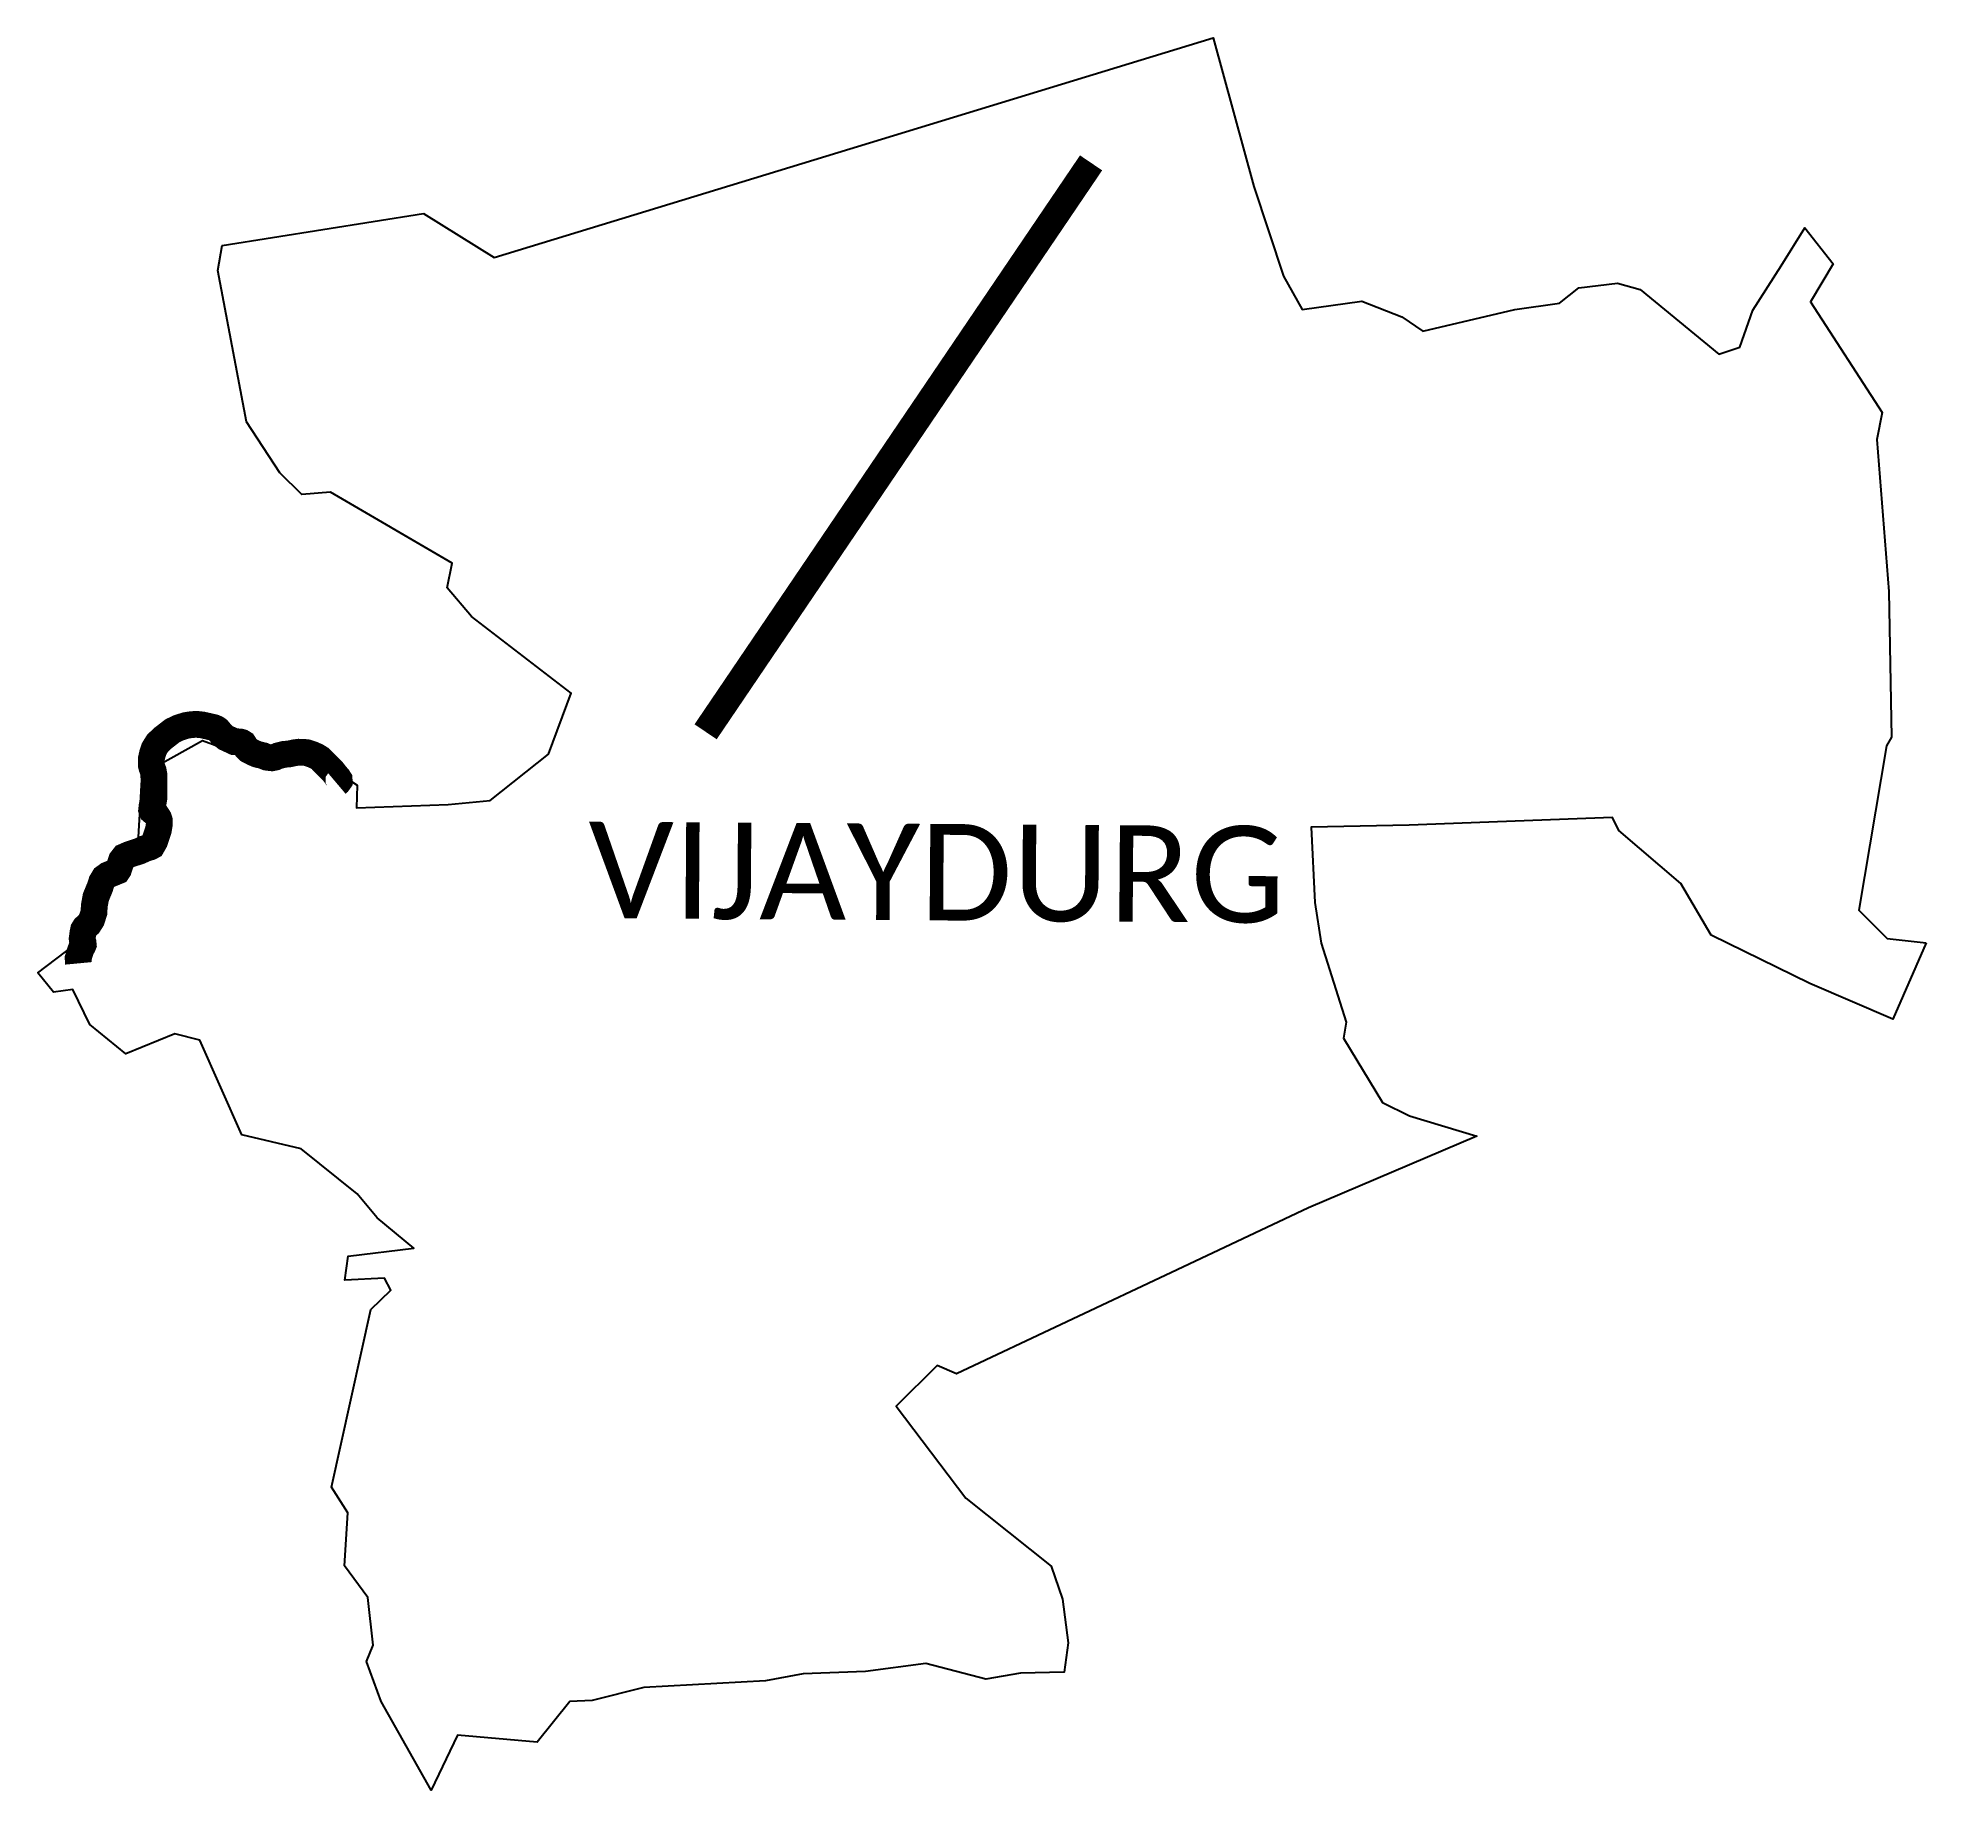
# Model space of a CAD drawing. Header units: metres. Extents: x 321187 to 324716, y 1829363 to 1832639.
import ezdxf

# ---------------------------------------------------------------- set-up
doc = ezdxf.new("R2010")
doc.units = ezdxf.units.M
doc.header["$MEASUREMENT"] = 0
for name, color, linetype in [('UNPROTECTED', 130, 'Continuous'), ('UNPROTECTED DUE TO CREEK', 150, 'Continuous'), ('VILLAGE BOUNDRY', 3, 'Continuous'), ('VILLAGE NAME', 250, 'Continuous')]:
    doc.layers.add(name, color=color, linetype=linetype)
doc.styles.get("Standard").update_dxf_attribs({"font": 'arial.ttf'})

msp = doc.modelspace()

# ---------------------------------------------------------------- linework, layer by layer
at = {"color": 3}
msp.add_lwpolyline([(321907.8256575634, 1832310.90175387), (322039.7375024019, 1832228.164546344)], dxfattribs=at)
at = {"layer": 'UNPROTECTED', "const_width": 50, "flags": 128}
msp.add_lwpolyline([(321745.9780899, 1831244.93452401), (321747.8761506973, 1831246.539267118), (321750.1777289939, 1831249.745544856), (321750.1176168864, 1831252.652283601), (321747.9359619526, 1831256.104687947), (321744.4194036672, 1831259.886786996), (321738.7222268634, 1831267.275704366), (321730.4205375425, 1831275.694396015), (321723.5168002076, 1831282.695433225), (321714.7937347763, 1831291.541439774), (321708.1127271873, 1831295.771342773), (321699.6887408201, 1831299.405287873), (321689.0084775925, 1831302.872298946), (321674.7059416838, 1831303.538470048), (321666.8281463618, 1831302.509217438), (321656.1012444301, 1831300.207614541), (321647.0284618688, 1831299.535183413), (321636.1201871993, 1831296.749471838), (321630.5453074418, 1831294.266328186), (321624.4853851621, 1831293.055013153), (321615.2125743812, 1831294.144779348), (321608.2437155805, 1831296.991526177), (321596.8503983887, 1831299.777759421), (321589.5001386303, 1831302.875950628), (321580.2283642651, 1831307.781724347), (321576.9564000721, 1831311.113101523), (321573.9259207245, 1831315.836812818), (321571.3260478987, 1831319.889323072), (321568.2028335296, 1831321.811485978), (321564.5660510293, 1831322.780746672), (321559.9602199004, 1831322.962287426), (321554.3630080837, 1831323.182903864), (321550.0220302751, 1831325.203376739), (321538.4887108915, 1831330.571466602), (321533.1750939563, 1831334.711834582), (321528.9931568265, 1831339.011950784), (321523.7053642029, 1831345.491077706), (321520.7961454858, 1831347.550104595), (321515.9477930958, 1831349.609131485), (321506.6760187306, 1831351.729193628), (321494.5009936859, 1831354.51310625), (321483.4426892038, 1831355.68448673), (321474.0496542081, 1831355.078829213), (321463.7476826911, 1831353.443397417), (321450.475343934, 1831349.264830054), (321438.755555814, 1831343.681930189), (321433.1796396408, 1831339.381813987), (321421.6770425974, 1831330.51107376), (321410.9837621754, 1831320.513573918), (321404.3175367431, 1831309.793279372), (321401.2870573954, 1831300.587389452), (321399.2826295369, 1831291.529131812), (321399.0401082758, 1831280.021638996), (321400.3128266886, 1831274.873810938), (321402.7981514066, 1831268.369643911), (321403.8884606658, 1831262.192041575), (321403.9496091889, 1831250.805575928), (321404.0024528107, 1831240.965565837), (321404.0590577118, 1831230.425167984), (321404.1245022526, 1831218.238740956), (321402.6748179448, 1831209.54626615), (321400.6144236414, 1831203.30762856), (321400.2506417499, 1831200.097800222), (321399.8192311077, 1831196.291249823), (321401.0383176405, 1831193.1935132), (321405.2202547703, 1831189.680595269), (321408.9741522386, 1831185.937099714), (321412.6586098585, 1831180.220130958), (321414.21012408, 1831175.375392494), (321414.0163143543, 1831168.399115172), (321412.3673770622, 1831158.189012746), (321409.0705388936, 1831148.208966276), (321406.8883173387, 1831141.603039199), (321405.5069646218, 1831137.421467765), (321402.0871702738, 1831131.422706524), (321400.2182922993, 1831128.144453034), (321396.6584251223, 1831126.287398519), (321386.8653336873, 1831123.283629371), (321378.333560093, 1831119.117060391), (321359.1153047773, 1831112.787130755), (321348.5469744395, 1831108.232961831), (321343.4084256688, 1831101.644284453), (321340.790439748, 1831093.505207299), (321337.9217806219, 1831084.586810234), (321335.7379134759, 1831081.246511361), (321328.3689982358, 1831078.242742213), (321317.8627675449, 1831073.960118437), (321311.2090643922, 1831069.134404365), (321306.458135073, 1831061.285896752), (321302.9674871787, 1831050.627680798), (321295.4856026334, 1831032.373966615), (321294.2253212083, 1831025.494198028), (321292.7137387176, 1831017.242598401), (321291.8788761867, 1831004.034307189), (321289.8423194433, 1830997.542138546), (321287.6398874448, 1830990.521190071), (321281.9893980967, 1830981.651062513), (321277.6271246446, 1830977.872093478), (321275.1679742174, 1830975.741770053), (321272.5756347881, 1830971.627195861), (321271.5091630888, 1830966.685426994), (321269.8612622123, 1830954.960919942), (321270.4426913895, 1830950.503781421), (321271.6625526044, 1830946.993993503), (321271.9662223885, 1830943.718434892), (321271.0562494516, 1830941.473693898), (321268.6279275942, 1830937.287823172), (321266.3820148901, 1830931.646496397), (321262.406021797, 1830918.303299492), (321262.7998668337, 1830908.943948702), (321262.8147862138, 1830908.78628465)], dxfattribs=at)
at = {"layer": 'UNPROTECTED DUE TO CREEK', "const_width": 50, "flags": 128}
msp.add_lwpolyline([(322434.9785851024, 1831341.690428948), (323155.3305526613, 1832405.259491761)], dxfattribs=at)
at = {"layer": 'VILLAGE BOUNDRY'}
for points in [[(322039.7375024019, 1832228.164546344, 0), (323383.6477933477, 1832639.128272481, 0), (323459.5982340391, 1832361.279916988, 0), (323515.1920186077, 1832193.577694041, 0), (323549.6882371905, 1832131.394076323, 0), (323661.1476875468, 1832146.494372298, 0), (323735.8395606265, 1832117.690320686, 0), (323775.136466295, 1832090.684650264, 0), (323947.3769712029, 1832131.390325951, 0), (324030.5641939384, 1832142.804583678, 0), (324066.9946199614, 1832171.892477201, 0), (324139.0884028786, 1832180.434758988, 0), (324181.6582401519, 1832168.402516607, 0), (324328.4221253998, 1832047.702624438, 0), (324367.5313960013, 1832060.507308805, 0), (324392.2421815398, 1832129.732111314, 0), (324444.6240569013, 1832212.997382523, 0), (324489.3460011033, 1832284.086447761, 0), (324542.3196453269, 1832216.302770646, 0), (324500.0340684148, 1832145.588181383, 0), (324633.3703045023, 1831938.615100384, 0), (324623.6744239274, 1831888.196920212, 0), (324645.9823705283, 1831604.192849876, 0), (324651.3490217371, 1831331.940731839, 0), (324641.655939095, 1831315.396841027, 0), (324590.096180159, 1831008.082235933, 0), (324642.9274168955, 1830955.163285151, 0), (324716.0122051146, 1830947.338598153, 0)], [(324716.0122051146, 1830947.338598153, 0), (324653.4587086856, 1830804.467889922, 0), (324498.2890178076, 1830871.199116691, 0), (324314.0444655526, 1830961.798107376, 0), (324257.2998958828, 1831057.986299287, 0), (324141.7722109911, 1831157.215735148, 0), (324129.631460881, 1831181.394601459, 0), (323749.9781687314, 1831167.033078493, 0), (323566.4555386567, 1831163.452575753, 0), (323573.69137548, 1831022.657506518, 0), (323585.1535139412, 1830946.533771589, 0), (323631.7774346548, 1830798.859690518, 0), (323627.1684043952, 1830768.996599745, 0), (323700.1760873431, 1830648.925223601, 0), (323750.6410185414, 1830623.667877957, 0), (323876.3725269302, 1830585.488478658, 0), (323561.8439316647, 1830451.904891614, 0), (323315.9635516759, 1830335.964534756, 0), (322903.5753381642, 1830141.539083946, 0), (322867.5308760514, 1830156.954852356, 0), (322791.2416976341, 1830081.05307665, 0), (322921.0716316705, 1829909.045681583, 0), (323080.8471685589, 1829781.680114656, 0), (323101.8378758312, 1829720.036766158, 0), (323112.2939913922, 1829638.840131272, 0), (323104.9003291887, 1829583.759288617, 0), (323023.2963255127, 1829581.923579296, 0), (322958.3606181861, 1829570.458940984, 0), (322846.6581936862, 1829600.291532282, 0), (322733.7644637974, 1829585.048786634, 0), (322617.3764412237, 1829580.642555127, 0), (322546.8927339998, 1829567.866540741, 0), (322319.3438235538, 1829555.42361984, 0), (322222.6802220463, 1829530.609275002, 0), (322181.0716175075, 1829529.151090391, 0), (322120.4142707362, 1829452.671055214, 0), (321971.2666228221, 1829466.15324883, 0), (321922.3400940094, 1829363.052463955, 0), (321828.4506431991, 1829528.95485655, 0), (321801.1259895245, 1829603.841037081, 0), (321813.4780504211, 1829634.289448617, 0), (321803.5594050685, 1829723.367362581, 0), (321760.2232849154, 1829782.264872735, 0), (321766.5071852623, 1829881.333823013, 0), (321736.1648755209, 1829929.437051566, 0), (321809.5044698007, 1830261.807004343, 0), (321846.6674597153, 1830298.091186511, 0), (321834.6759778693, 1830320.021655177, 0), (321760.6540559074, 1830316.331490651, 0), (321766.7848294916, 1830361.211549939, 0), (321889.9935621448, 1830376.318219495, 0), (321821.182646463, 1830432.935652181, 0), (321784.0604419516, 1830478.0893663, 0), (321679.3875874868, 1830561.874508154, 0), (321568.2848500512, 1830588.213619696, 0), (321489.7068622406, 1830765.536569842, 0), (321442.8294696669, 1830777.082854709, 0), (321351.4302584043, 1830739.513662235, 0), (321284.1345496973, 1830794.710353709, 0), (321252.7300641506, 1830859.802377333, 0), (321216.1553286386, 1830855.212095992, 0), (321186.947019584, 1830891.14069565, 0), (321256.6802022441, 1830943.784004895, 0), (321373.763006745, 1831123.636921644, 0), (321381.7309887243, 1831262.788244849, 0), (321494.4766239924, 1831325.717568029, 0), (321604.9298555865, 1831284.620771882, 0), (321711.8166435421, 1831289.29734256, 0), (321783.9005644473, 1831241.965564819, 0), (321782.5533169609, 1831199.700439699, 0), (321953.8020374308, 1831205.585467491, 0), (322032.3436453298, 1831213.200040066, 0), (322141.1406701817, 1831299.835323054, 0), (322183.5727902598, 1831413.927877287, 0), (321997.2416684596, 1831557.503326918, 0), (321951.9031849885, 1831610.942222809, 0), (321961.084166498, 1831656.981126226, 0), (321734.0606531439, 1831789.546349789, 0), (321680.2933568187, 1831785.392107764, 0), (321639.5987037744, 1831825.757086569, 0), (321577.2364919751, 1831921.071793403, 0), (321523.372269823, 1832203.982485652, 0), (321531.2339906927, 1832250.63221272, 0), (321907.8256575634, 1832310.90175387, 0)]]:
    msp.add_polyline3d(points, dxfattribs=at)

# ---------------------------------------------------------------- texts
at = {"layer": 'VILLAGE NAME', "insert": (322216.3020987567, 1831173.812070172), "char_height": 180.3447867375013, "attachment_point": 1, "rotation": 359.6139074393432}
msp.add_mtext_dynamic_manual_height_columns('{\\fCalibri|b0|i0|c0|p34;VIJAYDURG}', width=1115.442680972223, gutter_width=901.7239336875066, heights=[0], dxfattribs=at)

doc.saveas('drawing.dxf')
